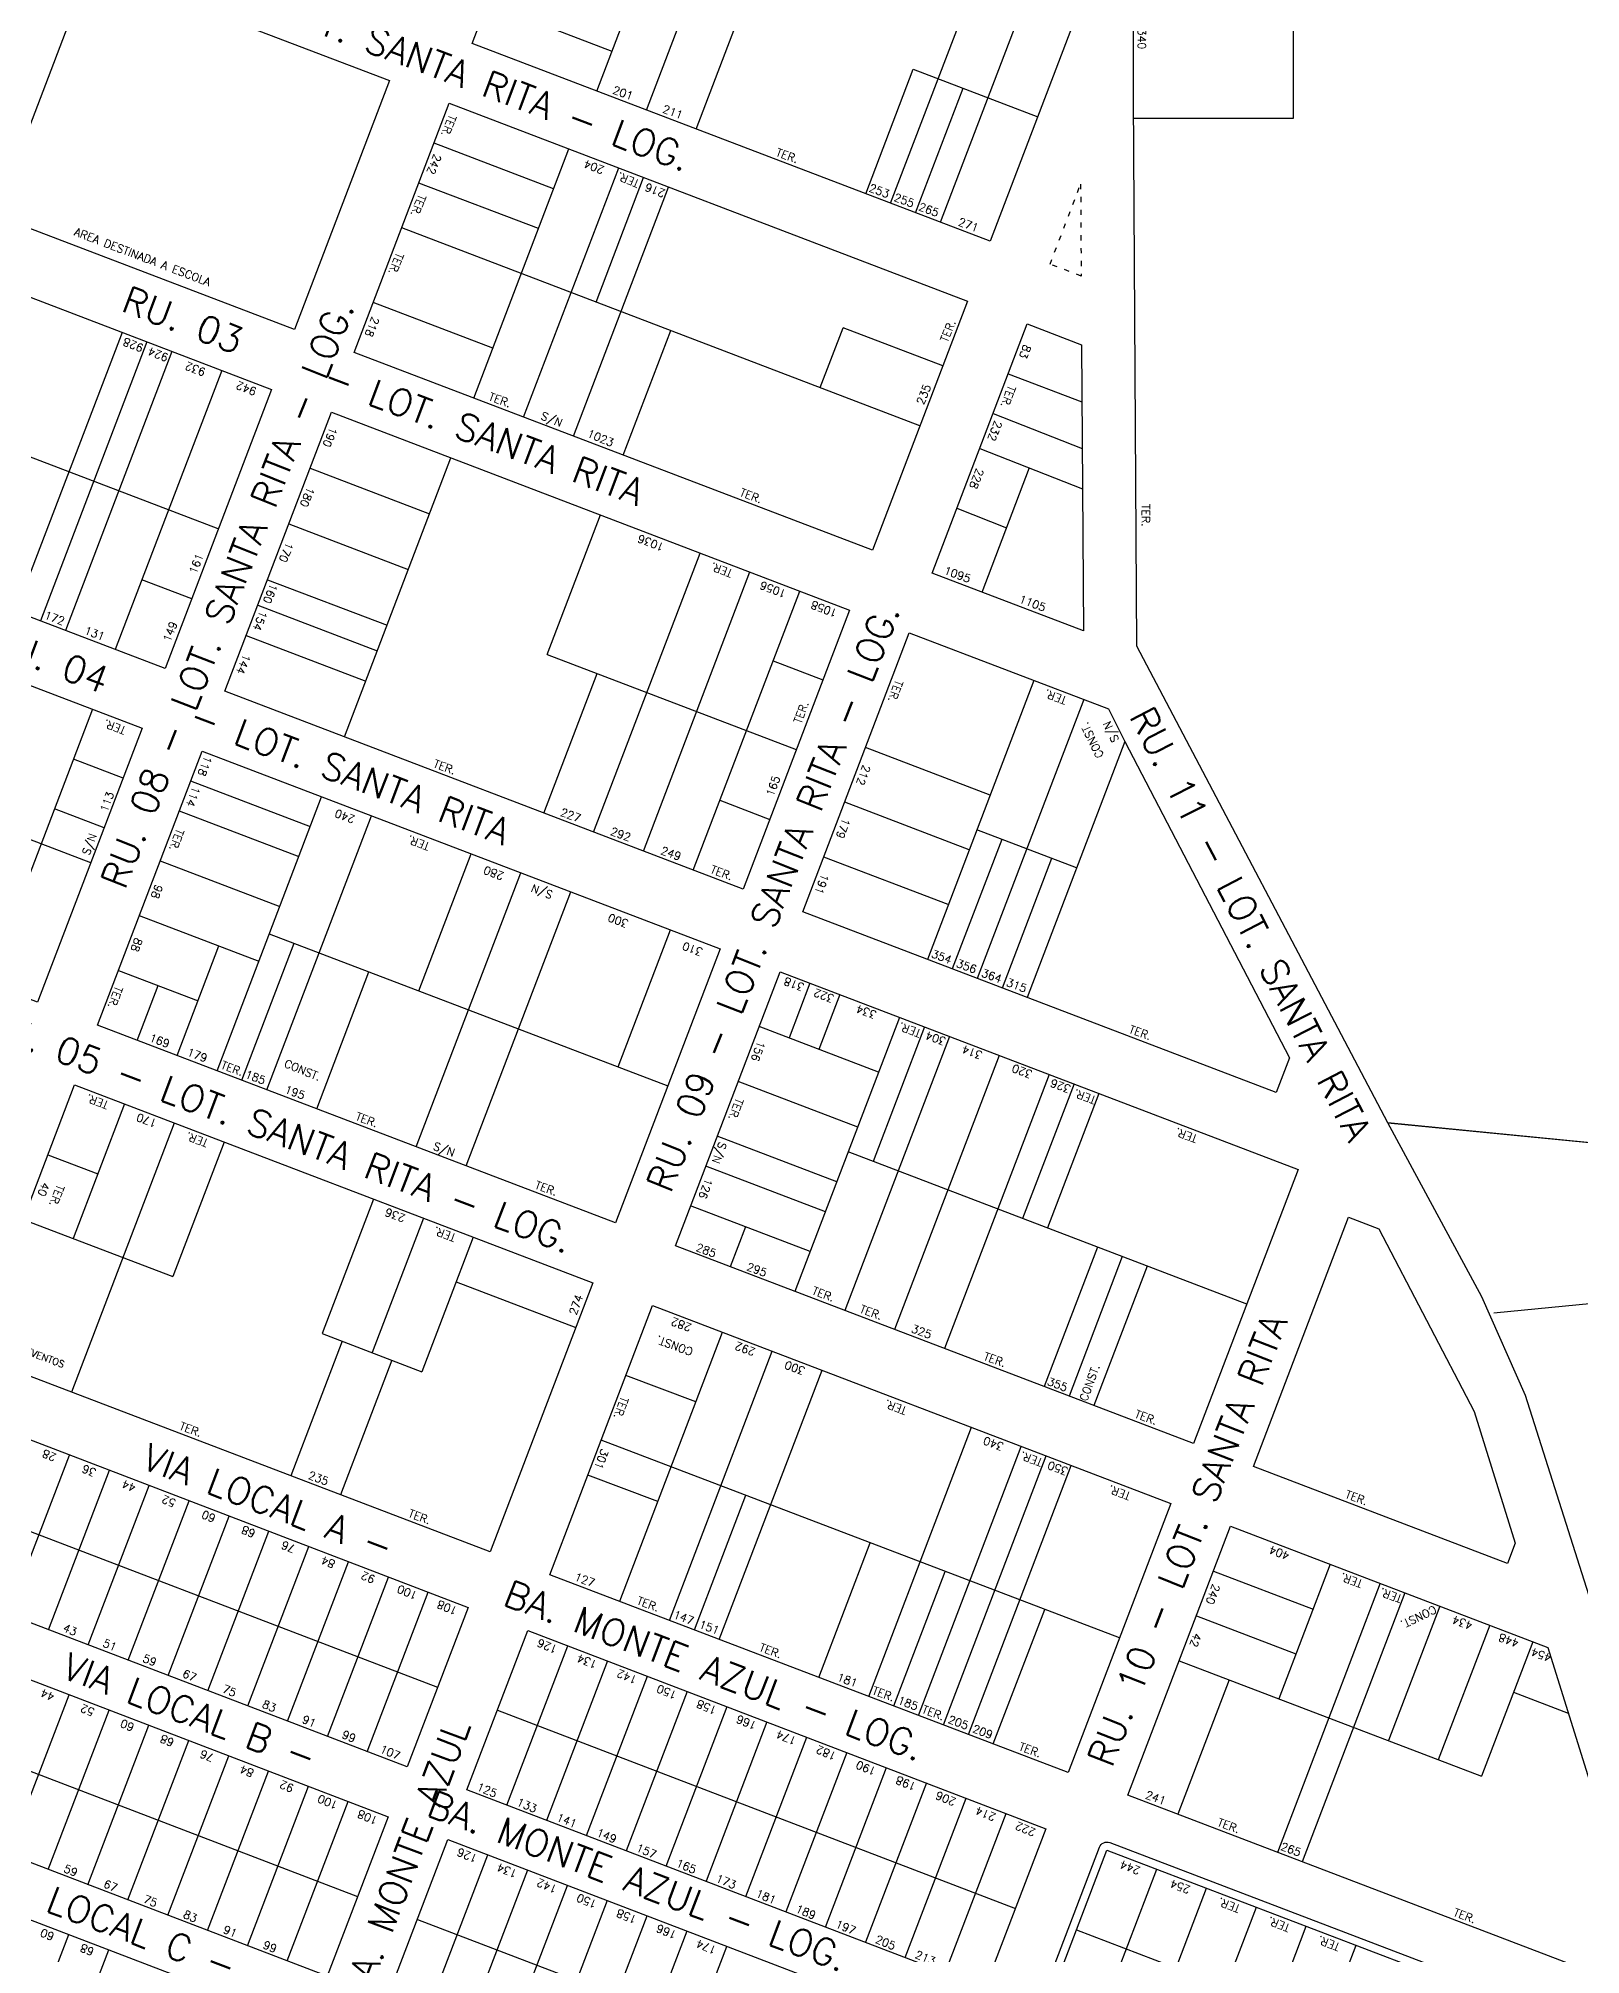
# Model space of a CAD drawing. Extents: x 714896 to 749292, y 8417558 to 8447149.
# Drawn here: x 742868.1 to 743157.3, y 8425383.8 to 8425743.1 of the extents above; entities that cross this region are included whole.
import ezdxf

# ---------------------------------------------------------------- set-up
doc = ezdxf.new("R2010")
doc.units = 0
doc.header["$MEASUREMENT"] = 0
doc.linetypes.add('ACAD_ISO03W100', pattern=[30, 12, -18])
for name, color, linetype in [('LOTE', 7, 'CONTINUOUS'), ('MEIO_FIO', 24, 'CONTINUOUS'), ('NUM-PORTA', 7, 'CONTINUOUS'), ('QUADRA', 6, 'CONTINUOUS'), ('TEXTO', 7, 'CONTINUOUS'), ('TEXTODERUA', 3, 'CONTINUOUS')]:
    doc.layers.add(name, color=color, linetype=linetype)
doc.styles.add('ROMANS', font='ROMANS.SHX', dxfattribs={"height": 1.5})

msp = doc.modelspace()

# ---------------------------------------------------------------- linework, layer by layer
at = {"layer": 'LOTE', "color": 7}
for p, q in [((742964.75, 8425714.87), (742942.33, 8425723.43)), ((742949.77, 8425675.63), (742967.6, 8425722.35)), ((742959.11, 8425672.07), (742976.95, 8425718.78)), ((742972.7, 8425693.64), (742981.62, 8425717)), ((742961.9, 8425707.4), (742939.47, 8425715.96)), ((742968.46, 8425668.5), (742986.29, 8425715.21)), ((742953.34, 8425684.98), (742930.92, 8425693.53)), ((742977.8, 8425664.93), (742986.72, 8425688.29)), ((743014.74, 8425677.59), (743019.02, 8425688.8)), ((743037.71, 8425681.67), (743019.02, 8425688.8)), ((743066.43, 8425369.93), (743077.84, 8425399.83)), ((743075.77, 8425366.37), (743087.18, 8425396.26)), ((743085.11, 8425362.8), (743096.52, 8425392.7)), ((743062.79, 8425388.45), (743177.18, 8425344.78)), ((743094.46, 8425359.24), (743105.87, 8425389.13)), ((743103.8, 8425355.67), (743115.21, 8425385.57))]:
    msp.add_line(p, q, dxfattribs=at)
for points in [[(742972.82, 8425733.2), (742990.65, 8425779.91)], [(742982.16, 8425729.63), (742999.99, 8425776.35)], [(743027.94, 8425712.16), (743045.77, 8425758.87)], [(743103.48, 8425728.14), (743103.48, 8425758.14)], [(743037.28, 8425708.59), (743055.11, 8425755.31)], [(742952.31, 8425749.59), (742975.67, 8425740.67)], [(742991.5, 8425726.07), (743000.06, 8425748.49)], [(743023.27, 8425713.94), (743032.18, 8425737.3)], [(743032.18, 8425737.3), (743055.54, 8425728.38)], [(743032.61, 8425710.38), (743041.52, 8425733.73)], [(743073.48, 8425728.14), (743103.48, 8425728.14)], [(743033.43, 8425670.46), (742936.27, 8425707.55)], [(742883.83, 8425687.96), (742863.86, 8425635.64)], [(742888.5, 8425686.17), (742868.53, 8425633.86)], [(742893.17, 8425684.39), (742873.2, 8425632.07)], [(742902.52, 8425680.83), (742882.55, 8425628.51)], [(742901.87, 8425651.1), (742855.16, 8425668.93)], [(742925.52, 8425612.1), (742945.49, 8425664.42)], [(742919.08, 8425662.52), (742941.5, 8425653.96)], [(742915.08, 8425652.05), (742937.5, 8425643.49)], [(742963.54, 8425627.56), (742973.52, 8425653.72)], [(742972.24, 8425594.27), (742992.21, 8425646.59)], [(742896.88, 8425638.02), (742887.54, 8425641.59)], [(742911.09, 8425641.59), (742933.51, 8425633.03)], [(742981.58, 8425590.71), (743001.55, 8425643.03)], [(742990.92, 8425587.14), (743010.89, 8425639.46)], [(742909.27, 8425636.82), (742931.69, 8425628.27)], [(742907.09, 8425631.13), (742929.52, 8425622.57)], [(742963.54, 8425627.56), (743010.25, 8425609.73)], [(742962.89, 8425597.84), (742972.88, 8425624)], [(743005.9, 8425626.38), (743015.24, 8425622.81)], [(743054.8, 8425622.7), (743034.83, 8425570.38)], [(742878.27, 8425617.3), (742858.65, 8425565.91)], [(743064.14, 8425619.13), (743044.17, 8425566.82)], [(743046.6, 8425601.21), (743023.24, 8425610.13)], [(743071.83, 8425611.24), (743053.51, 8425563.25)], [(742884.04, 8425604.39), (742874.7, 8425607.95)], [(742896.68, 8425603.85), (742919.1, 8425595.29)], [(742877.98, 8425588.51), (742849.95, 8425599.2)], [(742880.48, 8425595.04), (742871.14, 8425598.61)], [(742894.54, 8425598.24), (742916.96, 8425589.68)], [(742901.63, 8425549.51), (742921.24, 8425600.89)], [(742995.91, 8425600.22), (743005.26, 8425596.65)], [(743042.68, 8425590.93), (743019.32, 8425599.85)], [(742910.97, 8425545.94), (742930.59, 8425597.33)], [(743062.78, 8425587.54), (743044.1, 8425594.67)], [(743048.77, 8425592.89), (743039.5, 8425568.6)], [(742890.98, 8425588.9), (742913.4, 8425580.34)], [(742939.46, 8425564.5), (742949.27, 8425590.19)], [(743038.75, 8425580.66), (743015.4, 8425589.57)], [(743058.11, 8425589.32), (743048.84, 8425565.03)], [(742939, 8425535.24), (742958.61, 8425586.63)], [(742948.34, 8425531.68), (742967.96, 8425583.06)], [(742887.05, 8425578.62), (742909.48, 8425570.06)], [(742894.16, 8425552.36), (742902, 8425572.91)], [(742906.3, 8425547.73), (742916.11, 8425573.42)], [(742911.44, 8425575.2), (742986.18, 8425546.67)], [(742976.83, 8425550.24), (742986.64, 8425575.93)], [(742883.13, 8425568.34), (742898.08, 8425562.64)], [(742920.32, 8425542.38), (742930.12, 8425568.07)], [(743012.8, 8425565.94), (743008.88, 8425555.67)], [(742886.68, 8425555.21), (742890.6, 8425565.49)], [(743018.41, 8425563.81), (743014.48, 8425553.53)], [(743029.62, 8425559.53), (743010, 8425508.14)], [(743025.69, 8425549.25), (743003.27, 8425557.81)], [(743038.96, 8425555.96), (743019.35, 8425504.58)], [(743034.29, 8425557.74), (743024.66, 8425532.52)], [(743048.3, 8425552.39), (743028.69, 8425501.01)], [(743057.64, 8425548.83), (743038.03, 8425497.44)], [(743021.77, 8425538.97), (742999.35, 8425547.53)], [(743062.32, 8425547.04), (743052.69, 8425521.82)], [(743066.99, 8425545.26), (743057.36, 8425520.04)], [(742884.27, 8425543.29), (742874.64, 8425518.06)], [(742893.61, 8425539.72), (742874.36, 8425489.27)], [(743017.85, 8425528.7), (742995.43, 8425537.25)], [(742869.94, 8425533.78), (742879.28, 8425530.21)], [(742902.96, 8425536.16), (742893.33, 8425510.93)], [(743094.73, 8425505.77), (743019.99, 8425534.3)], [(743015.71, 8425523.09), (742993.29, 8425531.65)], [(742930.98, 8425525.46), (742921.36, 8425500.23)], [(743012.86, 8425515.62), (742990.43, 8425524.17)], [(742865.3, 8425521.63), (742893.33, 8425510.93)], [(742940.33, 8425521.89), (742930.7, 8425496.67)], [(743000.71, 8425520.25), (742997.86, 8425512.78)], [(742949.67, 8425518.33), (742940.04, 8425493.1)], [(743066.7, 8425516.47), (743056.72, 8425490.31)], [(743071.37, 8425514.69), (743061.39, 8425488.53)], [(743076.04, 8425512.9), (743066.06, 8425486.75)], [(742946.46, 8425509.92), (742968.88, 8425501.36)], [(743172.42, 8425507.15), (743141.05, 8425504.1)], [(742925.09, 8425498.81), (742915.46, 8425473.58)], [(742921.36, 8425500.23), (742940.04, 8425493.1)], [(742977.13, 8425450.05), (742996.38, 8425500.5)], [(742934.44, 8425495.24), (742924.81, 8425470.02)], [(742986.47, 8425446.48), (743005.72, 8425496.93)], [(742991.39, 8425487.42), (742978.31, 8425492.41)], [(742995.81, 8425442.91), (743015.07, 8425493.36)], [(743070.84, 8425443.18), (742973.67, 8425480.26)], [(743023.84, 8425432.22), (743043.09, 8425482.67)], [(743033.18, 8425428.65), (743052.44, 8425479.1)], [(743037.85, 8425426.87), (743057.11, 8425477.32)], [(742984.26, 8425468.73), (742971.18, 8425473.72)], [(743042.52, 8425425.08), (743061.78, 8425475.53)], [(742991.14, 8425444.7), (743000.77, 8425469.92)], [(743014.5, 8425435.78), (743024.12, 8425461.01)], [(743028.51, 8425430.43), (743038.14, 8425455.66)], [(743088.47, 8425455.71), (743107.15, 8425448.58)], [(743110.36, 8425456.99), (743100.73, 8425431.77)], [(743119.7, 8425453.42), (743100.45, 8425402.97)], [(743124.37, 8425451.64), (743105.12, 8425401.19)], [(743047.19, 8425423.3), (743056.82, 8425448.53)], [(743085.26, 8425447.31), (743103.94, 8425440.17)], [(743130.91, 8425449.15), (743121.29, 8425423.92)], [(743140.26, 8425445.58), (743130.63, 8425420.35)], [(743148.37, 8425442.48), (743138.74, 8425417.26)], [(743082.05, 8425438.9), (743138.74, 8425417.26)], [(743091.39, 8425435.33), (743081.76, 8425410.11)], [(743155.04, 8425429.01), (743144.77, 8425432.93)]]:
    msp.add_lwpolyline(points, dxfattribs=at)
at = {"layer": 'LOTE', "linetype": 'ACAD_ISO03W100', "ltscale": 0.08}
msp.add_lwpolyline([(743063.66, 8425698.52), (743057.83, 8425700.75), (743063.56, 8425715.75), (743063.66, 8425698.52)], close=True, dxfattribs=at)
at = {"layer": 'LOTE', "color": 7}
for points, elevation in [([(743049.99, 8425680.19), (743063.81, 8425674.92)], 530.4), ([(743047.14, 8425672.72), (743063.87, 8425666.18)], 530.4), ([(743044.64, 8425666.18), (743063.91, 8425658.65)], 530.4), ([(743045.07, 8425639.26), (743053.98, 8425662.61)], 530.4), ([(743040.36, 8425654.97), (743049.67, 8425651.33)], 530.4), ([(742862.56, 8425447.58), (742874, 8425477.47)], -540.93), ([(742870.03, 8425444.72), (742881.47, 8425474.61)], -540.93), ([(742845.86, 8425471.1), (742943, 8425433.93)], -540.93), ([(742877.5, 8425441.86), (742888.94, 8425471.75)], -540.93), ([(742884.98, 8425439), (742896.41, 8425468.89)], -540.93), ([(742892.45, 8425436.14), (742903.88, 8425466.03)], -540.93), ([(742899.92, 8425433.28), (742911.36, 8425463.17)], -540.93), ([(742907.39, 8425430.42), (742918.83, 8425460.31)], -540.93), ([(742914.86, 8425427.57), (742926.3, 8425457.45)], -540.93), ([(742922.33, 8425424.71), (742933.77, 8425454.59)], -540.93), ([(742929.81, 8425421.85), (742941.24, 8425451.74)], -540.93), ([(742955.96, 8425411.84), (742967.39, 8425441.73)], -540.93), ([(742974.87, 8425438.87), (742963.43, 8425408.98)], -540.93), ([(742970.9, 8425406.12), (742982.34, 8425436.01)], -540.93), ([(742989.81, 8425433.15), (742978.37, 8425403.27)], -540.93), ([(742830.85, 8425431.87), (742927.99, 8425394.71)], -540.93), ([(742862.5, 8425402.63), (742873.93, 8425432.52)], -540.93), ([(742869.97, 8425399.77), (742881.4, 8425429.66)], -540.93), ([(742954.2, 8425429.65), (743051.34, 8425392.48)], -540.93), ([(742985.84, 8425400.41), (742997.28, 8425430.3)], -540.93), ([(742877.44, 8425396.92), (742888.87, 8425426.8)], -540.93), ([(743004.75, 8425427.44), (742993.32, 8425397.55)], -540.93), ([(742884.91, 8425394.06), (742896.35, 8425423.94)], -540.93), ([(743000.79, 8425394.69), (743012.22, 8425424.58)], -540.93), ([(742892.38, 8425391.2), (742903.82, 8425421.09)], -540.93), ([(743019.7, 8425421.72), (743008.26, 8425391.83)], -540.93), ([(743015.73, 8425388.97), (743027.17, 8425418.86)], -540.93), ([(742899.85, 8425388.34), (742911.29, 8425418.23)], -540.93), ([(742907.33, 8425385.48), (742918.76, 8425415.37)], -540.93), ([(743034.64, 8425416), (743023.2, 8425386.11)], -540.93), ([(742914.8, 8425382.62), (742926.23, 8425412.51)], -540.93), ([(743030.68, 8425383.25), (743042.11, 8425413.14)], -540.93), ([(743038.15, 8425380.4), (743049.58, 8425410.28)], -540.93), ([(742940.95, 8425372.62), (742952.38, 8425402.5)], -540.93), ([(742959.86, 8425399.64), (742948.42, 8425369.76)], -540.93), ([(742955.89, 8425366.9), (742967.33, 8425396.79)], -540.93), ([(742974.8, 8425393.93), (742963.36, 8425364.04)], -540.93), ([(742939.2, 8425390.42), (743036.33, 8425353.25)], -540.93), ([(742970.84, 8425361.18), (742982.27, 8425391.07)], -540.93), ([(742862.43, 8425357.69), (742873.87, 8425387.58)], -540.93), ([(742989.74, 8425388.21), (742978.31, 8425358.32)], -540.93), ([(742869.9, 8425354.83), (742881.34, 8425384.72)], -540.93), ([(742985.78, 8425355.46), (742997.22, 8425385.35)], -540.93)]:
    msp.add_lwpolyline(points, dxfattribs=dict(at, elevation=elevation))
at = {"layer": 'MEIO_FIO', "linetype": 'CONTINUOUS'}
msp.add_lwpolyline([(743177.37, 8425325.98), (743056.55, 8425372.1, -0.414214), (743055.68, 8425374.04), (743067.1, 8425403.93, -0.414214), (743069.03, 8425404.8), (743175.44, 8425364.18, -0.276846), (743176.39, 8425362.97), (743180.74, 8425328.63, -0.56636)], format="xyb", close=True, dxfattribs=at)
at = {"layer": 'QUADRA', "ltscale": 5}
msp.add_lwpolyline([(743513.31, 8425501.09), (743513.31, 8425501.09), (743121.14, 8425539.77), (743121.14, 8425539.77), (743074.09, 8425629.14), (743073.49, 8425731.91), (743073.43, 8425872.95), (743077.46, 8425890.61), (743084.67, 8425908.62), (743101.5, 8425949.39), (743174.04, 8425928.75), (743309.6, 8425895.93), (743730, 8425847)], dxfattribs=at)
at = {"layer": 'QUADRA'}
for points in [[(743046.62, 8425705.03), (742949.46, 8425742.11), (742967.29, 8425788.83), (743063.35, 8425752.16), (743063.37, 8425748.9), (743046.62, 8425705.03)], [(742916.14, 8425688.47), (742860.08, 8425709.87), (742877.91, 8425756.58), (742933.97, 8425735.18), (742916.14, 8425688.47)], [(743024.51, 8425647.1), (742927.35, 8425684.19), (742945.18, 8425730.9), (743042.34, 8425693.82), (743024.51, 8425647.1)], [(742891.89, 8425624.94), (742835.83, 8425646.34), (742855.8, 8425698.66), (742911.86, 8425677.26), (742891.89, 8425624.94)], [(743000.26, 8425583.57), (742903.1, 8425620.66), (742923.07, 8425672.98), (743020.23, 8425635.89), (743000.26, 8425583.57)], [(742811.94, 8425583.74), (742831.56, 8425635.13), (742887.61, 8425613.73), (742868, 8425562.35), (742811.94, 8425583.74)], [(743100.23, 8425545.42), (743011.47, 8425579.3), (743031.44, 8425631.61), (743068.78, 8425617.36), (743071.83, 8425611.24), (743102.72, 8425551.94), (743100.23, 8425545.42)], [(742976.37, 8425520.98), (742879.21, 8425558.07), (742898.82, 8425609.45), (742995.98, 8425572.36), (742976.37, 8425520.98)], [(743084.74, 8425479.61), (742987.58, 8425516.7), (743007.2, 8425568.08), (743104.36, 8425531), (743084.74, 8425479.61)], [(742874.93, 8425546.86), (742972.09, 8425509.77), (742952.83, 8425459.32), (742855.67, 8425496.41), (742874.93, 8425546.86)], [(743143.6, 8425457.15), (743095.96, 8425475.33), (743113.79, 8425522.05), (743119.5, 8425519.87), (743137.35, 8425485.64), (743145.06, 8425460.97), (743143.6, 8425457.15)], [(742983.3, 8425505.49), (743080.46, 8425468.4), (743061.21, 8425417.95), (742964.05, 8425455.04), (742983.3, 8425505.49)], [(743091.68, 8425464.12), (743151.17, 8425441.41), (743161.42, 8425408.6), (743168.66, 8425385.4), (743165.84, 8425378.01), (743072.42, 8425413.67), (743091.68, 8425464.12)]]:
    msp.add_lwpolyline(points, close=True, dxfattribs=at)
for points, elevation in [([(743064.08, 8425632), (743035.72, 8425642.82), (743053.55, 8425689.54), (743063.74, 8425685.65), (743064.08, 8425632)], 530.4), ([(742948.71, 8425448.88), (742937.28, 8425418.99), (742840.15, 8425456.15), (742851.58, 8425486.04)], -540.93), ([(742933.71, 8425409.65), (742922.27, 8425379.76), (742825.14, 8425416.93), (742836.57, 8425446.81)], -540.93), ([(743045.62, 8425377.54), (742948.49, 8425414.7), (742959.92, 8425444.59), (743057.05, 8425407.42)], -540.93), ([(742918.7, 8425370.42), (742907.26, 8425340.54), (742810.13, 8425377.7), (742821.56, 8425407.59)], -540.93), ([(743030.61, 8425338.31), (742933.48, 8425375.47), (742944.91, 8425405.36), (743042.05, 8425368.2)], -540.93)]:
    msp.add_lwpolyline(points, close=True, dxfattribs=dict(at, elevation=elevation))
at = {"layer": 'QUADRA', "color": 6}
msp.add_lwpolyline([(743158.82, 8425451.23), (743146.95, 8425488.66), (743138.76, 8425507.16), (743121.14, 8425539.77), (743163.43, 8425535.6)], dxfattribs=at)
at = {"layer": 'QUADRA'}
msp.add_lwpolyline([(743177.9, 8425327.38), (743057.09, 8425373.5), (743068.5, 8425403.4), (743174.91, 8425362.78), (743179.25, 8425328.44, -0.56636)], format="xyb", close=True, dxfattribs=at)

# ---------------------------------------------------------------- texts
at = {"layer": 'NUM-PORTA', "style": 'ROMANS'}
for s, rotation, p in [('340', 269.8572, (743074.3, 8425744.88)), ('201', 339.8009, (742975.68, 8425732.81)), ('211', 339.8009, (742985.03, 8425729.24)), ('253', 339.8009, (743023.74, 8425714.46)), ('255', 339.8009, (743028.41, 8425712.68)), ('265', 339.8009, (743033.03, 8425710.92)), ('271', 339.8009, (743040.46, 8425708.08)), ('928', 158.6584, (742887.97, 8425685.6)), ('924', 158.6584, (742892.64, 8425683.82)), ('83', 248.3423, (743052.93, 8425685.81)), ('932', 158.6788, (742899.63, 8425681.08)), ('942', 158.542, (742909.17, 8425677.44)), ('232', 248.3423, (743047.49, 8425671.54)), ('228', 248.3423, (743044.07, 8425662.59)), ('161', 68.477, (742897.71, 8425642.53)), ('1095', 339.8009, (743037.78, 8425642.74, 530.4)), ('1105', 339.8009, (743051.87, 8425637.36, 530.4)), ('172', 339.8009, (742869.1, 8425634.34)), ('131', 339.8009, (742876.61, 8425631.47)), ('149', 68.477, (742892.84, 8425629.78)), ('S/N', 115.8989, (743070.83, 8425611.55)), ('118', 249.8009, (742899.31, 8425608.71)), ('212', 249.8009, (743022.79, 8425607.02)), ('113', 69.8009, (742881.05, 8425597.88)), ('114', 249.8009, (742897.12, 8425602.99)), ('165', 69.8009, (743005.94, 8425600.84)), ('240', 159.8009, (742927.68, 8425597.26)), ('227', 339.8009, (742965.86, 8425597.41)), ('292', 339.8009, (742975.26, 8425593.82)), ('179', 249.8009, (743018.98, 8425597.01)), ('S/N', 69.8009, (742877.69, 8425589.79)), ('249', 339.8009, (742984.69, 8425590.22)), ('280', 159.8009, (742955.58, 8425586.61)), ('98', 249.8009, (742890.08, 8425584.55)), ('S/N', 159.8009, (742964.75, 8425583.11)), ('191', 249.8009, (743015, 8425586.58)), ('300', 159.8009, (742978.92, 8425577.7)), ('88', 249.8009, (742886.28, 8425574.58)), ('310', 159.8009, (742992.86, 8425572.38)), ('354', 339.8009, (743035.43, 8425570.85)), ('356', 339.8009, (743040.1, 8425569.07)), ('318', 159.8009, (743011.88, 8425565.78)), ('364', 339.8009, (743044.81, 8425567.27)), ('315', 339.8009, (743049.49, 8425565.49)), ('322', 159.8009, (743017.48, 8425563.64)), ('334', 159.8009, (743025.43, 8425560.6)), ('169', 339.8009, (742888.79, 8425555.11)), ('304', 159.8009, (743038.44, 8425555.64)), ('179', 339.8009, (742895.85, 8425552.42)), ('156', 249.8009, (743003.05, 8425555.25)), ('314', 159.8009, (743045.29, 8425553.02)), ('185', 339.8009, (742906.77, 8425548.25)), ('320', 159.8009, (743054.65, 8425549.45)), ('326', 159.8009, (743061.86, 8425546.7)), ('195', 339.8009, (742914.17, 8425545.42)), ('S/N', 339.8009, (742942.02, 8425534.79)), ('S/N', 249.8009, (742995.82, 8425536.33)), ('126', 249.8009, (742993.21, 8425529.48)), ('285', 339.8009, (742991.28, 8425515.81)), ('295', 339.8009, (743000.79, 8425512.18)), ('274', 69.8817, (742968.99, 8425503.58)), ('282', 159.8009, (742990.75, 8425501.97)), ('325', 339.8009, (743031.67, 8425500.57)), ('292', 159.8009, (743002.72, 8425497.4)), ('300', 159.8009, (743012.04, 8425493.84)), ('355', 339.8009, (743057.16, 8425490.67)), ('340', 159.8009, (743049.27, 8425479.63)), ('28', 157.357, (742871.64, 8425477.59, 540.93)), ('301', 249.8009, (742973.69, 8425478.77)), ('350', 159.8009, (743061.35, 8425475.02)), ('36', 157.357, (742879.11, 8425474.73, 540.93)), ('44', 157.357, (742886.58, 8425471.87, 540.93)), ('235', 339.8009, (742918.59, 8425473.09)), ('52', 157.357, (742894.05, 8425469.01, 540.93)), ('60', 157.357, (742901.53, 8425466.15, 540.93)), ('68', 157.357, (742909, 8425463.3, 540.93)), ('76', 157.357, (742916.47, 8425460.44, 540.93)), ('84', 157.357, (742923.94, 8425457.58, 540.93)), ('404', 159.8009, (743102.87, 8425459.18)), ('92', 157.357, (742931.41, 8425454.72, 540.93)), ('127', 339.8009, (742968.51, 8425454.04)), ('100', 157.357, (742939.37, 8425451.67, 540.93)), ('240', 249.8009, (743088.34, 8425453.44)), ('108', 157.357, (742946.85, 8425448.81, 540.93)), ('147', 339.8009, (742987.06, 8425446.96)), ('434', 159.8009, (743137.21, 8425446.08)), ('43', 337.357, (742872.6, 8425444.52, 0)), ('151', 339.8009, (742991.85, 8425445.13)), ('42', 249.8009, (743084.83, 8425444.23)), ('448', 159.8009, (743145.9, 8425442.76)), ('51', 337.357, (742880.07, 8425441.66, 0)), ('59', 337.357, (742887.54, 8425438.8, 0)), ('126', 157.357, (742965.62, 8425441.59, 1081.85)), ('134', 157.357, (742973.09, 8425438.73, 1081.85)), ('454', 159.8009, (743151.99, 8425440.04)), ('67', 337.357, (742895.01, 8425435.94, 0)), ('142', 157.357, (742980.56, 8425435.87, 1081.85)), ('181', 339.8009, (743017.75, 8425435.24)), ('44', 157.357, (742871.33, 8425432.69, 1081.85)), ('75', 337.357, (742902.49, 8425433.08, 0)), ('150', 157.357, (742988.03, 8425433.01, 1081.85)), ('52', 157.357, (742878.8, 8425429.83, 1081.85)), ('83', 337.357, (742909.96, 8425430.22, 0)), ('158', 157.357, (742995.5, 8425430.15, 1081.85)), ('185', 339.8009, (743029.13, 8425430.9)), ('60', 157.357, (742886.28, 8425426.98, 1081.85)), ('91', 337.357, (742917.43, 8425427.36, 0)), ('99', 337.357, (742924.9, 8425424.51, 0)), ('166', 157.357, (743002.97, 8425427.29, 1081.85)), ('174', 157.357, (743010.45, 8425424.44, 1081.85)), ('205', 339.8009, (743038.57, 8425427.3)), ('209', 339.8009, (743043.14, 8425425.55)), ('68', 157.357, (742893.75, 8425424.12, 1081.85)), ('76', 157.357, (742901.22, 8425421.26, 1081.85)), ('107', 337.357, (742932.03, 8425421.78, 0)), ('182', 157.357, (743017.92, 8425421.58, 1081.85)), ('84', 157.357, (742908.69, 8425418.4, 1081.85)), ('190', 157.357, (743025.39, 8425418.72, 1081.85)), ('92', 157.357, (742916.16, 8425415.54, 1081.85)), ('125', 337.357, (742950.19, 8425414.71, 540.93)), ('198', 157.357, (743032.86, 8425415.86, 1081.85)), ('100', 157.357, (742924.46, 8425412.37, 1081.85)), ('133', 337.357, (742957.66, 8425411.85, 540.93)), ('206', 157.357, (743040.33, 8425413, 1081.85)), ('214', 157.357, (743047.81, 8425410.14, 1081.85)), ('241', 339.8009, (743075.57, 8425413.17)), ('108', 157.357, (742931.93, 8425409.51, 1081.85)), ('141', 337.357, (742965.14, 8425408.99, 540.93)), ('222', 157.357, (743055.28, 8425407.28, 1081.85)), ('149', 337.357, (742972.61, 8425406.13, 540.93)), ('157', 337.357, (742980.08, 8425403.27, 540.93)), ('265', 339.8009, (743100.92, 8425403.5)), ('59', 337.357, (742872.74, 8425399.37, 540.93)), ('126', 157.357, (742950.61, 8425402.36, 1081.85)), ('134', 157.357, (742958.08, 8425399.5, 1081.85)), ('165', 337.357, (742987.55, 8425400.41, 540.93)), ('244', 158.7978, (743074.91, 8425400.13, 1622.78)), ('67', 337.357, (742880.21, 8425396.52, 540.93)), ('142', 157.357, (742965.55, 8425396.64, 1081.85)), ('173', 337.357, (742995.02, 8425397.55, 540.93)), ('254', 158.7978, (743084.29, 8425396.55, 1622.78)), ('75', 337.357, (742887.68, 8425393.66, 540.93)), ('150', 157.357, (742973.02, 8425393.79, 1081.85)), ('181', 337.357, (743002.5, 8425394.7, 540.93)), ('83', 337.357, (742895.15, 8425390.8, 540.93)), ('158', 157.357, (742980.49, 8425390.93, 1081.85)), ('189', 337.357, (743009.97, 8425391.84, 540.93)), ('197', 337.357, (743017.44, 8425388.98, 540.93)), ('60', 157.357, (742871.27, 8425387.75, 1081.85)), ('91', 337.357, (742902.62, 8425387.94, 540.93)), ('99', 337.357, (742910.1, 8425385.08, 540.93)), ('166', 157.357, (742987.97, 8425388.07, 1081.85)), ('174', 157.357, (742995.44, 8425385.21, 1081.85)), ('205', 337.357, (743024.91, 8425386.12, 540.93)), ('68', 157.357, (742878.74, 8425384.89, 1081.85)), ('213', 337.357, (743032.38, 8425383.26, 540.93))]:
    msp.add_text(s, height=1.5, rotation=rotation, dxfattribs=at).set_placement(p)
at = {"layer": 'NUM-PORTA', "color": 7, "style": 'ROMANS'}
for s, height, rotation, p in [('242', 1.5, 247.8744, (742942.38, 8425721.56, -272.47)), ('204', 1.5, 158.7687, (742974.38, 8425718.96, -272.47)), ('216', 1.5, 158.7687, (742985.83, 8425714.59, -272.47)), ('218', 1.5, 247.8744, (742930.74, 8425691.05, -272.47)), ('235', 1.5, 67.8744, (743034.11, 8425674.25, -272.47)), ('S/N', 1.5, 337.8744, (742962.2, 8425671.73, -272.47)), ('190', 1.477, 247.3256, (742922.88, 8425670.34, -272.47)), ('1023', 1.5, 337.8744, (742970.88, 8425668.42, -272.47)), ('180', 1.477, 247.3256, (742918.6, 8425659.11, -272.47)), ('1036', 1.477, 159.25, (742985.61, 8425648.28, -272.47)), ('170', 1.477, 247.3256, (742914.65, 8425648.75, -272.47)), ('1056', 1.477, 159.25, (743008.52, 8425639.53, -272.47)), ('160', 1.477, 247.3256, (742911.69, 8425641.01, -272.47)), ('154', 1.477, 247.3256, (742909.75, 8425635.92, -272.47)), ('1058', 1.477, 159.25, (743018.07, 8425635.88, -272.47)), ('144', 1.477, 247.3256, (742906.64, 8425627.79, -272.47)), ('170', 1.5, 159.6566, (742890.5, 8425540.25, -272.47)), ('40', 1.5, 248.6566, (742868.87, 8425528.74, -272.47)), ('236', 1.5, 159.6566, (742937.11, 8425522.46, -272.47))]:
    msp.add_text(s, height=height, rotation=rotation, dxfattribs=at).set_placement(p)
at = {"layer": 'TEXTO', "color": 7, "style": 'ROMANS'}
for s, height, rotation, p in [('TER.', 1.5, 247.8744, (742945.2, 8425728.93, -272.47)), ('TER.', 1.5, 157.8744, (742980.98, 8425716.44, -272.47)), ('TER.', 1.5, 247.8744, (742939.49, 8425713.98, -272.47)), ('TER.', 1.5, 247.8744, (742935.32, 8425703.06, -272.47)), ('TER.', 1.5, 67.8744, (743038.58, 8425685.98, -272.47)), ('TER.', 1.477, 159.25, (742998.43, 8425643.38, -272.47)), ('TER.', 1.5, 159.6566, (742881.44, 8425543.71, -272.47)), ('TER.', 1.5, 159.6566, (742900.12, 8425536.58, -272.47)), ('TER.', 1.5, 248.6566, (742871.66, 8425528.32, -272.47)), ('TER.', 1.5, 159.6566, (742946.57, 8425518.85, -272.47)), ('CASTELO EVENTOS', 1.3, 339.6566, (742857.87, 8425499.3, -272.47))]:
    msp.add_text(s, height=height, rotation=rotation, dxfattribs=at).set_placement(p)
at = {"layer": 'TEXTO', "style": 'ROMANS'}
for s, rotation, p in [('TER.', 339.8009, (743006.29, 8425721.12)), ('AREA DESTINADA A ESCOLA', 339.1879, (742874.71, 8425706.22)), ('TER.', 249.6155, (743050.01, 8425678.14)), ('TER.', 339.8009, (742952.44, 8425675.31)), ('TER.', 339.8009, (742999.51, 8425657.35)), ('TER.', 269.8572, (743075.06, 8425655.79)), ('TER.', 249.8009, (743028.87, 8425622.92)), ('TER.', 159.8009, (743061.1, 8425619.58)), ('TER.', 69.8009, (743011.14, 8425614.46)), ('TER.', 159.8009, (742884.69, 8425613.96)), ('CONST.', 115.8989, (743067.95, 8425608.59)), ('TER.', 339.8009, (742942.07, 8425606.49)), ('TER.', 249.8009, (742894.08, 8425595.03)), ('TER.', 159.8009, (742941.66, 8425592.21)), ('TER.', 339.8009, (742994.01, 8425586.66)), ('TER.', 249.8009, (742882.58, 8425565.52)), ('TER.', 159.8009, (743033.79, 8425557.16)), ('TER.', 339.8009, (743072.49, 8425556.71)), ('TER.', 339.8009, (742902.24, 8425549.98)), ('CONST.', 337.7454, (742914.08, 8425550.29)), ('TER.', 159.8009, (743066.57, 8425544.65)), ('TER.', 339.8009, (742927.46, 8425540.35)), ('TER.', 249.8009, (742998.95, 8425544.52)), ('TER.', 159.8009, (743085.61, 8425537.38)), ('TER.', 339.8009, (742961.11, 8425527.51)), ('TER.', 339.8009, (743013.07, 8425507.67)), ('TER.', 339.8009, (743022.02, 8425504.26)), ('CONST.', 159.8009, (742991.02, 8425497.44)), ('TER.', 339.8009, (743045.22, 8425495.4)), ('CONST.', 69.8009, (743064.72, 8425487.42)), ('TER.', 249.8009, (742977.43, 8425488.55)), ('TER.', 159.8009, (743031.11, 8425486.42)), ('TER.', 339.8009, (742894.44, 8425482.31)), ('TER.', 339.8009, (743073.58, 8425484.58)), ('TER.', 159.8009, (743056.56, 8425476.71)), ('TER.', 159.8009, (743073.08, 8425470.4)), ('TER.', 339.8009, (743113.05, 8425469.51)), ('TER.', 339.8009, (742937.37, 8425465.92)), ('TER.', 159.8009, (743116.58, 8425453.95)), ('TER.', 339.8009, (742980.21, 8425449.57)), ('TER.', 159.8009, (743123.97, 8425451.13)), ('CONST.', 205.6038, (743129.81, 8425449.32)), ('TER.', 339.8009, (743003.19, 8425440.8)), ('TER.', 339.8009, (743024.35, 8425432.72)), ('TER.', 339.8009, (743033.69, 8425429.16)), ('TER.', 339.8009, (743051.86, 8425422.22)), ('TER.', 339.8009, (743089.08, 8425408.01)), ('TER.', 158.7978, (743093.63, 8425392.99, 1622.78)), ('TER.', 158.7978, (743102.97, 8425389.42, 1622.78)), ('TER.', 339.8009, (743133.33, 8425391.12)), ('TER.', 158.7978, (743112.31, 8425385.85, 1622.78))]:
    msp.add_text(s, height=1.5, rotation=rotation, dxfattribs=at).set_placement(p)
at = {"layer": 'TEXTODERUA', "style": 'ROMANS'}
for s, rotation, p in [('RU. 02 - LOT. SANTA RITA - LOG.', 339.2979, (742879.15, 8425759.63)), ('RU. 03    - LOT. SANTA RITA', 339.2979, (742883.41, 8425692.05)), ('RU. 08 - LOT. SANTA RITA - LOG.', 68.5131, (742884.35, 8425583.27)), ('RU. 09 - LOT. SANTA RITA - LOG.', 68.5131, (742986.67, 8425526.35)), ('RU. 04    - LOT. SANTA RITA', 339.2979, (742858.29, 8425628.4)), ('RU. 11 - LOT. SANTA RITA ', 297.2393, (743072.57, 8425616.03)), ('RU. 05 - LOT. SANTA RITA - LOG.', 339.2979, (742857.06, 8425556.79)), ('RU. 10 - LOT. SANTA RITA ', 68.5131, (743069.38, 8425418.63)), ('VIA LOCAL A -     BA. MONTE AZUL - LOG.', 339.2979, (742887.25, 8425475.08)), ('VIA LOCAL B -     BA. MONTE AZUL - LOG.', 339.2979, (742872.24, 8425435.85)), ('VIA PRINCIPAL N - BA. MONTE AZUL ', 69.2979, (742905.72, 8425311.69)), ('VIA LOCAL C -     BA. MONTE AZUL - LOG.', 339.2979, (742857.23, 8425396.62))]:
    msp.add_text(s, height=5, rotation=rotation, dxfattribs=at).set_placement(p)

doc.saveas('drawing.dxf')
